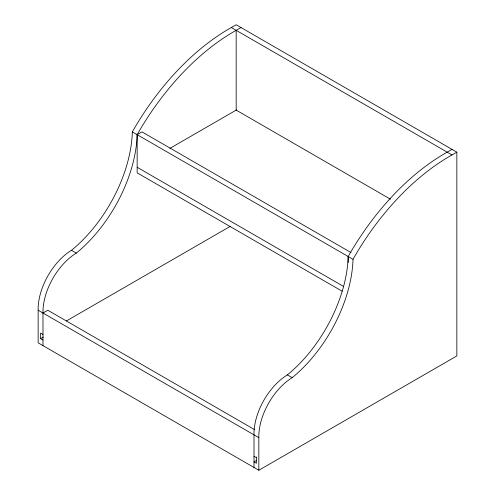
<?xml version="1.0" encoding="UTF-8"?>
<svg xmlns="http://www.w3.org/2000/svg" width="495" height="495" viewBox="0 0 495 495"><rect width="100%" height="100%" fill="white"/><g stroke="black" fill="none" stroke-linecap="round" stroke-linejoin="round"><path stroke-width="0.74" d="M231.338 27.541L236.171 24.75L456.848 152.157L456.848 355.924L258.829 470.25L38.152 342.843L38.152 310.241A48.578 28.048 -60 0 1 71.49 250.284A107.83 62.252 -60 0 0 132.332 131.887A191.608 110.626 -60 0 1 231.338 27.541L452.015 154.947L456.848 152.157M42.985 345.634L42.985 313.026A48.578 28.048 -60 0 1 76.323 253.075A107.83 62.252 -60 0 0 137.158 134.677A191.608 110.626 -60 0 1 236.171 30.325L240.997 27.541M169.859 148.401L236.579 109.878M42.985 313.026L47.811 310.241L254.826 429.759M66.398 320.958L230.293 226.333M42.985 334.478L40.565 333.086L40.565 338.66L43.244 337.114M452.015 149.366L447.189 152.157A191.608 110.626 -60 0 0 348.177 256.509A107.83 62.252 -60 0 1 287.341 374.907A48.578 28.048 -60 0 0 254.003 434.857L254.003 467.459M256.676 460.338L254.003 461.885L256.416 463.277L256.416 457.003M390.425 199.176L236.171 110.119L236.171 30.325M351.005 252.561L141.991 131.887L137.158 134.677L137.158 172.854L342.169 291.221M132.332 131.887L353.009 259.293A191.608 110.626 -60 0 1 452.015 154.947M137.158 167.279L343.505 286.413M71.49 250.284L76.323 253.075M287.341 374.907L292.168 377.691A48.578 28.048 -60 0 0 258.829 437.648L258.829 470.25M38.152 310.241L258.829 437.648M254.003 456.31L256.416 457.702M40.565 338.66L42.985 340.053M348.177 256.509L348.177 262.573M353.009 259.293A107.83 62.252 -60 0 1 292.168 377.691"/></g></svg>
